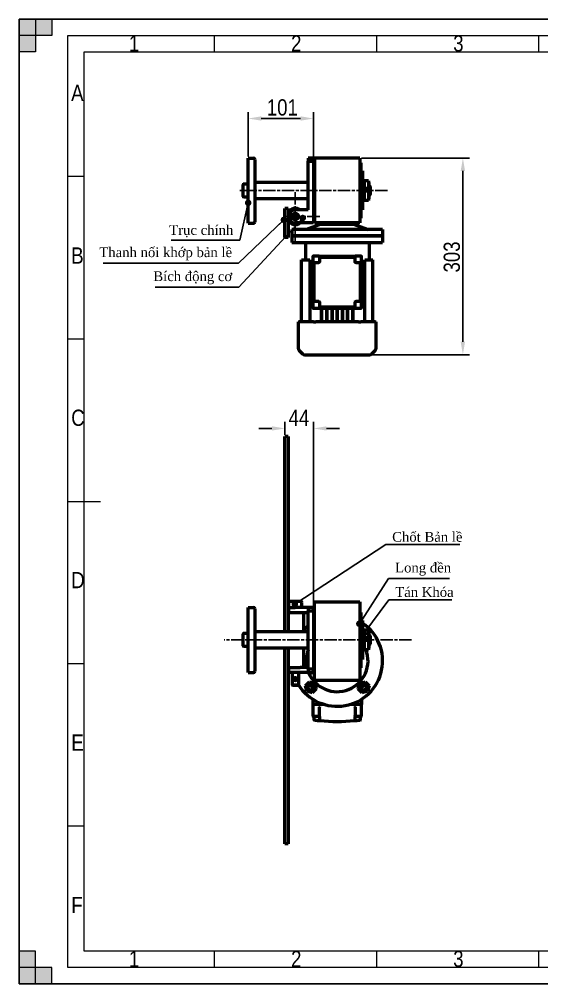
# Model space of a CAD drawing. Header units: millimetres. Extents: x 0 to 2100, y 0 to 1485.
# Drawn here: x 0 to 805, y 0 to 1485 of the extents above; entities that cross this region are included whole.
import ezdxf

# ---------------------------------------------------------------- set-up
doc = ezdxf.new("R2010")
doc.units = ezdxf.units.MM
doc.header["$LTSCALE"] = 5
doc.linetypes.add('CHAIN', pattern=[0.7087, 0.4724, -0.0591, 0.1181, -0.0591])
for name, color, linetype, lineweight in [('Center Mark (ANSI)', 7, 'Continuous', 25), ('Centerline (ANSI)', 7, 'Continuous', 25), ('Co ban', 7, 'Continuous', 50), ('Dimension (ANSI)', 7, 'Continuous', 25), ('Symbol (ANSI)', 7, 'Continuous', 25)]:
    doc.layers.add(name, color=color, linetype=linetype, lineweight=lineweight)
for name, color, linetype, lineweight, true_color in [('Khung ban ve', 5, 'Continuous', 15, 0x0000ff), ('Manh khung ten', 7, 'Continuous', 15, 0x994c4c), ('Net chu', 30, 'Continuous', 15, 0xff7f00), ('THIN', 5, 'Continuous', 15, 0x0000ff)]:
    doc.layers.add(name, color=color, linetype=linetype, lineweight=lineweight, true_color=true_color)
doc.styles.add('Linh_50', font='')
doc.styles.add('StandardAM_ANSI', font='')
doc.styles.get('Linh_50').set_extended_font_data('VNI-Helve-Condense')
doc.styles.get('StandardAM_ANSI').set_extended_font_data('VNI-Helve-Condense')
doc.dimstyles.new('Default - mm (ANSI)', dxfattribs={"dimscale": 5, "dimtxt": 5, "dimasz": 4, "dimexe": 2, "dimexo": 0.5, "dimgap": 0.8, "dimtad": 1, "dimtoh": 1, "dimdec": 0, "dimrnd": 1e-08, "dimzin": 4, "dimdsep": 46, "dimtxsty": 'StandardAM_ANSI', "dimcen": 0.09, "dimdle": 10, "dimclrd": 256, "dimclre": 256, "dimclrt": 256, "dimadec": 1, "dimazin": 1, "dimtfac": 0.61, "dimtofl": 0, "dimtmove": 0, "dimatfit": 3, "dimldrblk": 'DOT', "dimfxl": 1, "dimtolj": 1, "dimtzin": 4, "dimlwd": -1, "dimlwe": -1, "dimarcsym": 0})
doc.dimstyles.new('Default - mm (ANSI)$7', dxfattribs={"dimscale": 5, "dimtxt": 5, "dimasz": 2, "dimexe": 2, "dimexo": 0.5, "dimgap": 0.8, "dimtad": 1, "dimtoh": 1, "dimdec": 0, "dimrnd": 1e-08, "dimzin": 4, "dimdsep": 46, "dimtxsty": 'StandardAM_ANSI', "dimcen": 0.09, "dimdle": 10, "dimclrd": 256, "dimclre": 256, "dimclrt": 256, "dimadec": 1, "dimazin": 1, "dimtfac": 0.61, "dimtofl": 0, "dimtmove": 0, "dimatfit": 3, "dimldrblk": 'DOT', "dimfxl": 1, "dimtolj": 1, "dimtzin": 4, "dimlwd": -1, "dimlwe": -1, "dimarcsym": 0})

# ---------------------------------------------------------------- blocks, each defined once
blk = doc.blocks.new('Borders A3_Thuong')
at = {"layer": 'THIN'}
for points in [[(0, 297), (10, 297), (10, 292), (0, 292)], [(5, 297), (5, 287), (0, 287), (0, 297)], [(0, 0), (5, 0), (5, 10), (0, 10)], [(0, 5), (0, 0), (10, 0), (10, 5)]]:
    blk.add_hatch(color=256, dxfattribs=at).paths.add_polyline_path(points)
at = {"layer": 'Khung ban ve'}
for p, q in [((20, 287), (410, 287)), ((20, 10), (20, 287)), ((15, 148.5), (25, 148.5)), ((410, 10), (20, 10))]:
    blk.add_line(p, q, dxfattribs=at)
at = {"layer": 'Manh khung ten', "lineweight": 25}
for p, q in [((420, 297), (0, 297)), ((0, 297), (0, 0)), ((0, 0), (420, 0))]:
    blk.add_line(p, q, dxfattribs=at)
at = {"layer": 'Manh khung ten'}
for p, q in [((0, 297), (420, 297)), ((0, 0), (0, 297)), ((15, 292), (415, 292)), ((15, 5), (15, 292)), ((60, 292), (60, 287)), ((110, 292), (110, 287)), ((19.97, 248.54), (14.98, 248.54)), ((19.98, 198.5), (15, 198.5)), ((19.98, 98.54), (15, 98.54)), ((20, 48.5), (15.02, 48.5)), ((60, 10), (60, 5)), ((110, 10), (110, 5)), ((160, 10), (160, 5)), ((415, 5), (15, 5)), ((420, 0), (0, 0))]:
    blk.add_line(p, q, dxfattribs=at)
at = {"layer": 'Net chu'}
blk.add_line((160, 292), (160, 287), dxfattribs=at)
at = {"layer": 'THIN'}
for p, q in [((0, 292), (0, 297)), ((0, 297), (10, 297)), ((0, 297), (5, 297)), ((0, 287), (0, 297)), ((5, 297), (5, 287)), ((10, 297), (10, 292)), ((10, 292), (0, 292)), ((5, 287), (0, 287)), ((5, 10), (0, 10)), ((0, 10), (0, 0)), ((5, 0), (5, 10)), ((0, 5), (0, 0)), ((10, 5), (0, 5)), ((10, 0), (10, 5)), ((0, 0), (10, 0)), ((0, 0), (5, 0))]:
    blk.add_line(p, q, dxfattribs=at)
at = {"layer": 'Net chu', "style": 'Linh_50'}
for s, p in [('1', (33.81, 287.08)), ('2', (83.73, 287.08)), ('3', (133.68, 287.08)), ('A', (15.98, 271.83)), ('B', (16, 221.75)), ('C', (16, 171.79)), ('D', (16, 121.79)), ('E', (16.02, 71.75)), ('F', (16.02, 21.75)), ('1', (33.81, 5.16)), ('2', (83.73, 5.16)), ('3', (133.68, 5.16))]:
    blk.add_text(s, height=5, dxfattribs=at).set_placement(p)
blk = doc.blocks.new('*D5')
at = {"layer": 'Defpoints', "color": 0, "transparency": 16777216}
for p in [(524.7, 1271.4), (537.9, 968.4), (683.3, 968.4)]:
    blk.add_point(p, dxfattribs=at)
at = {"layer": 'Dimension (ANSI)', "transparency": 16777216}
for p, q in [((527.2, 1271.4), (693.3, 1271.4)), ((683.3, 1251.4), (683.3, 988.4)), ((540.4, 968.4), (693.3, 968.4))]:
    blk.add_line(p, q, dxfattribs=at)
for points in [[(679.9, 1251.4), (686.6, 1251.4), (683.3, 1271.4)], [(679.9, 988.4), (686.6, 988.4), (683.3, 968.4)]]:
    blk.add_solid(points, dxfattribs=at)
at = {"layer": 'Dimension (ANSI)', "color": 150, "true_color": 0x0080ff, "transparency": 16777216, "insert": (653.7, 1095.1), "char_height": 25, "attachment_point": 1, "rotation": 90, "style": 'StandardAM_ANSI'}
blk.add_mtext('\\A1;303', dxfattribs=at)
blk = doc.blocks.new('_Dot')
at = {"color": 0, "linetype": 'ByBlock', "lineweight": -2}
blk.add_line((-0.5, 0), (-1, 0), dxfattribs=at)
at = {"color": 0, "linetype": 'ByBlock', "const_width": 0.5}
blk.add_lwpolyline([(-0.25, 0, 1), (0.25, 0, 1)], format="xyb", close=True, dxfattribs=at)
blk = doc.blocks.new('*D7')
at = {"layer": 'Defpoints', "color": 0, "transparency": 16777216}
for p in [(409.2, 855), (409.2, 842.6), (453.2, 574.1)]:
    blk.add_point(p, dxfattribs=at)
at = {"layer": 'Dimension (ANSI)', "transparency": 16777216}
for p, q in [((409.2, 845.1), (409.2, 865)), ((453.2, 576.6), (453.2, 865)), ((389.2, 855), (369.2, 855)), ((473.2, 855), (493.2, 855))]:
    blk.add_line(p, q, dxfattribs=at)
for points in [[(389.2, 858.3), (389.2, 851.7), (409.2, 855)], [(473.2, 858.3), (473.2, 851.7), (453.2, 855)]]:
    blk.add_solid(points, dxfattribs=at)
at = {"layer": 'Dimension (ANSI)', "color": 150, "true_color": 0x0080ff, "transparency": 16777216, "insert": (414.8, 884), "char_height": 25, "attachment_point": 1, "style": 'StandardAM_ANSI'}
blk.add_mtext('\\A1;44', dxfattribs=at)
blk = doc.blocks.new('*D8')
at = {"layer": 'Defpoints', "color": 0, "transparency": 16777216}
for p in [(453.2, 1332.2), (352.7, 1271.2), (453.2, 1266.4)]:
    blk.add_point(p, dxfattribs=at)
at = {"layer": 'Dimension (ANSI)', "transparency": 16777216}
for p, q in [((352.7, 1273.7), (352.7, 1342.2)), ((453.2, 1268.9), (453.2, 1342.2)), ((372.7, 1332.2), (433.2, 1332.2))]:
    blk.add_line(p, q, dxfattribs=at)
for points in [[(372.7, 1335.6), (372.7, 1328.9), (352.7, 1332.2)], [(433.2, 1335.6), (433.2, 1328.9), (453.2, 1332.2)]]:
    blk.add_solid(points, dxfattribs=at)
at = {"layer": 'Dimension (ANSI)', "color": 150, "true_color": 0x0080ff, "transparency": 16777216, "insert": (381.3, 1361.8), "char_height": 25, "attachment_point": 1, "style": 'StandardAM_ANSI'}
blk.add_mtext('\\A1;101', dxfattribs=at)

msp = doc.modelspace()

# ---------------------------------------------------------------- linework, layer by layer
at = {"layer": 'Center Mark (ANSI)', "linetype": 'CHAIN', "ltscale": 8.113447}
for p, q in [((425.2, 1218.9), (425.2, 1143.9)), ((462.7, 1181.4), (406.9, 1181.4))]:
    msp.add_line(p, q, dxfattribs=at)
at = {"layer": 'Centerline (ANSI)', "linetype": 'CHAIN', "ltscale": 8.113447}
for p, q in [((567.3, 1221.2), (338.5, 1221.2)), ((604.1, 529.3), (315.5, 529.3))]:
    msp.add_line(p, q, dxfattribs=at)
at = {"layer": 'Co ban'}
for p, q in [((352.7, 1171.2), (352.7, 1271.2)), ((352.7, 1271.2), (360.7, 1271.2)), ((362.7, 1269.2), (362.7, 1173.2)), ((445.2, 1271.4), (445.2, 1266.4)), ((453.2, 1271.4), (445.2, 1271.4)), ((445.2, 1266.4), (453.2, 1266.4)), ((445.2, 1191.4), (445.2, 1266.4)), ((453.2, 1266.4), (453.2, 1271.4)), ((453.2, 1266.4), (453.2, 1171.4)), ((454.7, 1263.9), (453.2, 1263.9)), ((454.7, 1271.4), (454.7, 1171.4)), ((524.7, 1271.4), (454.7, 1271.4)), ((524.7, 1271.4), (524.7, 1171.4)), ((526.2, 1263.9), (524.7, 1263.9)), ((526.2, 1263.9), (526.2, 1178.9)), ((528.7, 1251.4), (526.2, 1251.4)), ((528.7, 1251.4), (528.7, 1191.4)), ((445.2, 1233.7), (364.7, 1233.7)), ((528.7, 1235.2), (531.2, 1235.2)), ((531.2, 1236.2), (531.2, 1225.2)), ((537.7, 1236.2), (531.2, 1236.2)), ((537.7, 1236.2), (537.7, 1225.2)), ((538.2, 1233.7), (537.7, 1233.7)), ((538.2, 1233.7), (538.2, 1208.7)), ((344.7, 1212.2), (344.7, 1230.2)), ((352.7, 1231.2), (345.7, 1231.2)), ((531.2, 1225.1), (531.2, 1225.2)), ((531.2, 1225.2), (537.7, 1225.2)), ((531.2, 1225.1), (531.2, 1220.2)), ((531.2, 1225), (537.7, 1225)), ((531.2, 1220.2), (531.2, 1206.7)), ((537.7, 1220.2), (531.2, 1220.2)), ((537.7, 1225.2), (537.7, 1225)), ((537.7, 1225), (537.7, 1220.2)), ((537.7, 1220.2), (537.7, 1206.7)), ((538.2, 1228.2), (539.7, 1228.2)), ((540.7, 1227.2), (540.7, 1215.2)), ((352.7, 1211.2), (345.7, 1211.2)), ((445.2, 1208.7), (364.7, 1208.7)), ((528.7, 1207.2), (531.2, 1207.2)), ((531.2, 1206.2), (531.2, 1206.7)), ((531.2, 1206.7), (537.7, 1206.7)), ((537.7, 1206.2), (531.2, 1206.2)), ((538.2, 1208.7), (537.7, 1208.7)), ((537.7, 1206.7), (537.7, 1206.2)), ((538.2, 1214.2), (539.7, 1214.2)), ((414.2, 1193.9), (409.2, 1193.9)), ((409.2, 1148.9), (409.2, 1193.9)), ((414.2, 1193.9), (414.2, 1148.9)), ((445.2, 1191.4), (425.2, 1191.4)), ((528.7, 1191.4), (526.2, 1191.4)), ((454.7, 1178.9), (453.2, 1178.9)), ((526.2, 1178.9), (524.7, 1178.9)), ((352.7, 1171.2), (360.7, 1171.2)), ((559.7, 1161.4), (419.7, 1161.4)), ((419.7, 1161.4), (419.7, 1151.4)), ((453.2, 1171.4), (425.2, 1171.4)), ((464.7, 1169.4), (442.2, 1161.4)), ((524.7, 1171.4), (454.7, 1171.4)), ((464.7, 1171.4), (464.7, 1169.4)), ((464.7, 1169.4), (514.7, 1169.4)), ((514.7, 1171.4), (514.7, 1169.4)), ((514.7, 1169.4), (537.2, 1161.4)), ((559.7, 1161.4), (559.7, 1151.4)), ((414.2, 1148.9), (409.2, 1148.9)), ((419.7, 1151.4), (559.7, 1151.4)), ((559.7, 1151.4), (419.7, 1151.4)), ((419.7, 1151.4), (419.7, 1141.4)), ((559.7, 1151.4), (559.7, 1141.4)), ((419.7, 1141.4), (559.7, 1141.4)), ((440.7, 1141.4), (440.7, 1114.4)), ((538.7, 1141.4), (538.7, 1114.4)), ((434.6, 1114.4), (447.3, 1114.4)), ((434.6, 1019.4), (434.6, 1114.4)), ((447.3, 1114.4), (447.3, 1019.4)), ((453.2, 1120.4), (452.2, 1120.4)), ((452.2, 1120.4), (452.2, 1119.4)), ((452.2, 1119.4), (452.2, 1111.4)), ((461.2, 1120.4), (453.2, 1120.4)), ((461.2, 1120.4), (518.2, 1120.4)), ((462.2, 1118.9), (461.7, 1118.9)), ((462.2, 1119.2), (462.2, 1119.4)), ((462.2, 1118.9), (462.2, 1119.2)), ((463.2, 1118.9), (462.2, 1118.9)), ((462.2, 1117.9), (462.2, 1111.4)), ((463.2, 1118.9), (516.2, 1118.9)), ((517.2, 1118.9), (516.2, 1118.9)), ((517.2, 1119.4), (517.2, 1119.2)), ((517.2, 1119.2), (517.2, 1118.9)), ((517.2, 1118.9), (517.8, 1118.9)), ((517.2, 1111.4), (517.2, 1117.9)), ((526.2, 1120.4), (518.2, 1120.4)), ((527.2, 1120.4), (526.2, 1120.4)), ((527.2, 1119.4), (527.2, 1120.4)), ((527.2, 1111.4), (527.2, 1119.4)), ((532.2, 1019.4), (532.2, 1114.4)), ((532.2, 1114.4), (544.6, 1114.4)), ((544.6, 1114.4), (544.7, 1114.4)), ((544.6, 1019.4), (544.6, 1114.4)), ((544.7, 1019.4), (544.7, 1114.4)), ((452.2, 1049.4), (452.2, 1111.4)), ((453.2, 1110.4), (453.4, 1110.4)), ((453.4, 1110.4), (453.7, 1110.4)), ((453.7, 1110.4), (453.7, 1111)), ((453.7, 1110.4), (453.7, 1109.4)), ((453.7, 1109.4), (453.7, 1051.4)), ((454.7, 1110.4), (461.2, 1110.4)), ((518.2, 1110.4), (524.7, 1110.4)), ((525.7, 1110.4), (525.7, 1111)), ((525.7, 1110.4), (526, 1110.4)), ((525.7, 1109.4), (525.7, 1110.4)), ((525.7, 1051.4), (525.7, 1109.4)), ((526, 1110.4), (526.2, 1110.4)), ((527.2, 1111.4), (527.2, 1049.4)), ((452.2, 1049.4), (452.2, 1041.4)), ((452.2, 1041.4), (452.2, 1040.4)), ((452.2, 1040.4), (453.2, 1040.4)), ((453.4, 1050.4), (453.2, 1050.4)), ((453.2, 1040.4), (461.2, 1040.4)), ((453.7, 1050.4), (453.4, 1050.4)), ((453.7, 1051.4), (453.7, 1050.4)), ((453.7, 1050.4), (453.7, 1049.9)), ((461.2, 1050.4), (454.7, 1050.4)), ((461.2, 1040.4), (518.2, 1040.4)), ((462.2, 1041.9), (461.7, 1041.9)), ((462.2, 1049.4), (462.2, 1042.9)), ((462.2, 1041.6), (462.2, 1041.9)), ((462.2, 1041.9), (463.2, 1041.9)), ((462.2, 1041.4), (462.2, 1041.6)), ((516.2, 1041.9), (463.2, 1041.9)), ((465.2, 1040.4), (465.2, 1019.4)), ((466.2, 1019.4), (466.2, 1040.4)), ((473.2, 1040.4), (473.2, 1019.4)), ((474.2, 1019.4), (474.2, 1040.4)), ((481.2, 1040.4), (481.2, 1019.4)), ((482.2, 1019.4), (482.2, 1040.4)), ((489.2, 1040.4), (489.2, 1019.4)), ((490.2, 1019.4), (490.2, 1040.4)), ((497.2, 1040.4), (497.2, 1019.4)), ((498.2, 1019.4), (498.2, 1040.4)), ((505.2, 1040.4), (505.2, 1019.4)), ((506.2, 1019.4), (506.2, 1040.4)), ((513.2, 1040.4), (513.2, 1019.4)), ((514.2, 1019.4), (514.2, 1040.4)), ((516.2, 1041.9), (517.2, 1041.9)), ((517.2, 1042.9), (517.2, 1049.4)), ((517.2, 1041.9), (517.2, 1041.6)), ((517.2, 1041.9), (517.8, 1041.9)), ((517.2, 1041.6), (517.2, 1041.4)), ((524.7, 1050.4), (518.2, 1050.4)), ((518.2, 1040.4), (526.2, 1040.4)), ((525.7, 1050.4), (525.7, 1051.4)), ((526, 1050.4), (525.7, 1050.4)), ((525.7, 1050.4), (525.7, 1049.9)), ((526.2, 1050.4), (526, 1050.4)), ((526.2, 1040.4), (527.2, 1040.4)), ((527.2, 1041.4), (527.2, 1049.4)), ((527.2, 1040.4), (527.2, 1041.4)), ((429.7, 1019.4), (431.2, 1019.4)), ((429.7, 1019.4), (429.7, 978.5)), ((453.3, 1019.4), (431.2, 1019.4)), ((453.3, 1019.4), (456.8, 1019.4)), ((522.7, 1019.4), (456.8, 1019.4)), ((522.7, 1019.4), (526.2, 1019.4)), ((548.3, 1019.4), (526.2, 1019.4)), ((548.3, 1019.4), (549.7, 1019.4)), ((549.7, 978.5), (549.7, 1019.4)), ((431.2, 975), (436.3, 969.9)), ((439.8, 968.4), (441.6, 968.4)), ((441.6, 968.4), (457.1, 968.4)), ((457.1, 968.4), (458.9, 968.4)), ((458.9, 968.4), (461.4, 968.4)), ((461.4, 968.4), (518.1, 968.4)), ((518.1, 968.4), (520.6, 968.4)), ((520.6, 968.4), (522.3, 968.4)), ((522.3, 968.4), (537.9, 968.4)), ((537.9, 968.4), (539.7, 968.4)), ((543.2, 969.9), (548.3, 975)), ((414.2, 842.6), (409.2, 842.6)), ((409.2, 541.8), (409.2, 842.6)), ((414.2, 842.6), (414.2, 541.8)), ((352.7, 479.3), (352.7, 579.3)), ((352.7, 579.3), (360.7, 579.3)), ((415.2, 579.1), (415.2, 587.1)), ((417.2, 589.1), (433.2, 589.1)), ((435.2, 579.1), (435.2, 587.1)), ((454.7, 588.1), (524.7, 588.1)), ((454.7, 467.1), (454.7, 588.1)), ((524.7, 588.1), (524.7, 467.1)), ((362.7, 577.3), (362.7, 481.3)), ((432.7, 571.1), (414.2, 571.1)), ((415.2, 579.1), (425.2, 579.1)), ((415.2, 571.1), (415.2, 579.1)), ((415.2, 579.1), (425.2, 579.1)), ((445.2, 579.1), (425.2, 579.1)), ((445.2, 571.1), (432.7, 571.1)), ((437.7, 571.1), (437.7, 541.8)), ((445.2, 579.1), (445.2, 574.1)), ((453.2, 579.1), (445.2, 579.1)), ((445.2, 574.1), (453.2, 574.1)), ((445.2, 484.1), (445.2, 574.1)), ((453.2, 574.1), (453.2, 579.1)), ((453.2, 574.1), (453.2, 484.1)), ((454.7, 571.6), (453.2, 571.6)), ((526.2, 571.6), (524.7, 571.6)), ((526.2, 571.6), (526.2, 486.6)), ((528.7, 559.1), (526.2, 559.1)), ((528.7, 559.1), (528.7, 499.1)), ((344.7, 520.3), (344.7, 538.3)), ((352.7, 539.3), (345.7, 539.3)), ((445.2, 541.8), (364.7, 541.8)), ((442.4, 541.8), (442.9, 543.9)), ((442.9, 543.9), (445.2, 544.5)), ((528.7, 545.9), (535.1, 544.2)), ((528.7, 543.3), (531.2, 543.3)), ((531.2, 544.2), (531.2, 533.2)), ((537.7, 544.2), (531.2, 544.2)), ((537.7, 544.2), (537.7, 533.2)), ((538.2, 541.8), (537.7, 541.8)), ((538.2, 541.8), (538.2, 516.8)), ((538.2, 537.5), (538.5, 536.3)), ((538.2, 536.3), (539.7, 536.3)), ((540.7, 535.3), (540.7, 523.3)), ((531.2, 533.1), (531.2, 533.2)), ((531.2, 533.2), (537.7, 533.2)), ((531.2, 533.1), (531.2, 528.3)), ((531.2, 533.1), (537.7, 533.1)), ((531.2, 528.3), (531.2, 514.8)), ((537.7, 528.3), (531.2, 528.3)), ((537.7, 533.2), (537.7, 533.1)), ((537.7, 533.1), (537.7, 528.3)), ((537.7, 528.3), (537.7, 514.8)), ((538.2, 522.3), (539.7, 522.3)), ((352.7, 519.3), (345.7, 519.3)), ((445.2, 516.8), (364.7, 516.8)), ((409.2, 215.6), (409.2, 516.8)), ((414.2, 516.8), (414.2, 215.6)), ((437.7, 516.8), (437.7, 487.1)), ((528.7, 515.3), (531.2, 515.3)), ((531.2, 514.3), (531.2, 514.8)), ((531.2, 514.8), (537.7, 514.8)), ((537.7, 514.3), (531.2, 514.3)), ((538.2, 516.8), (537.7, 516.8)), ((537.7, 514.8), (537.7, 514.3)), ((528.7, 499.1), (526.2, 499.1)), ((352.7, 479.3), (360.7, 479.3)), ((414.2, 487.1), (432.7, 487.1)), ((415.2, 479.1), (415.2, 487.1)), ((425.2, 479.1), (415.2, 479.1)), ((420.2, 479.1), (420.2, 460.1)), ((445.2, 479.1), (425.2, 479.1)), ((430.2, 479.1), (430.2, 460.1)), ((445.2, 487.1), (432.7, 487.1)), ((445.2, 484.1), (445.2, 479.1)), ((453.2, 484.1), (445.2, 484.1)), ((445.2, 479.1), (453.2, 479.1)), ((454.7, 486.6), (453.2, 486.6)), ((453.2, 479.1), (453.2, 484.1)), ((526.2, 486.6), (524.7, 486.6)), ((440.7, 458.7), (446.8, 464.8)), ((446.8, 464.8), (455.2, 462.5)), ((452.2, 456.3), (448, 460.5)), ((524.7, 467.1), (454.7, 467.1)), ((455.2, 462.5), (457.4, 454.2)), ((522, 454.2), (524.3, 462.5)), ((524.3, 462.5), (532.6, 464.8)), ((531.5, 460.5), (527.2, 456.3)), ((532.6, 464.8), (538.8, 458.7)), ((420.2, 460.1), (430.2, 460.1)), ((421.2, 459.1), (420.2, 460.1)), ((429.2, 459.1), (421.2, 459.1)), ((429.2, 459.1), (430.2, 460.1)), ((442.9, 450.3), (440.7, 458.7)), ((451.3, 448.1), (442.9, 450.3)), ((457.4, 454.2), (451.3, 448.1)), ((452.2, 459.3), (452.2, 453.6)), ((528.1, 448.1), (522, 454.2)), ((527.2, 459.3), (527.2, 453.6)), ((536.5, 450.3), (528.1, 448.1)), ((538.8, 458.7), (536.5, 450.3)), ((452.2, 438), (452.2, 430.1)), ((527.2, 438), (527.2, 430.1)), ((469.5, 430.1), (452.2, 430.1)), ((452.2, 430.1), (452.2, 412.6)), ((469.5, 430.1), (453.2, 430.1)), ((462.2, 426.1), (461.2, 427)), ((462.2, 412.6), (462.2, 425.9)), ((527.2, 430.1), (510, 430.1)), ((526.2, 430.1), (510, 430.1)), ((517.2, 425.9), (517.2, 412.6)), ((518.2, 427), (517.3, 426.1)), ((527.2, 412.6), (527.2, 430.1)), ((453.2, 412.1), (452.7, 412.1)), ((453.2, 412.1), (461.2, 412.1)), ((453.7, 411.9), (453.7, 412.1)), ((453.7, 411.9), (453.7, 411.1)), ((453.7, 411.1), (453.7, 407)), ((461.7, 412.1), (461.2, 412.1)), ((462.2, 412.6), (462.2, 412.6)), ((462.2, 411.1), (462.2, 406.1)), ((517.2, 412.6), (517.2, 412.6)), ((517.2, 406.1), (517.2, 411.1)), ((518.2, 412.1), (517.7, 412.1)), ((518.2, 412.1), (526.2, 412.1)), ((525.7, 411.9), (525.7, 412.1)), ((525.7, 411.1), (525.7, 411.9)), ((525.7, 407), (525.7, 411.1)), ((526.7, 412.1), (526.2, 412.1)), ((414.2, 215.6), (409.2, 215.6))]:
    msp.add_line(p, q, dxfattribs=at)
for centre, radius in [((425.2, 1181.4), 5), ((425.2, 1181.4), 4), ((449.1, 456.4), 4.25), ((530.4, 456.4), 4.25)]:
    msp.add_circle(centre, radius, dxfattribs=at)
for centre, radius, start, end in [((360.7, 1269.2), 2, 0, 90), ((364.7, 1235.7), 2, 180, 270), ((345.7, 1230.2), 1, 90, 180), ((539.7, 1227.2), 1, 0, 90), ((345.7, 1212.2), 1, 180, 270), ((364.7, 1206.7), 2, 90, 180), ((539.7, 1215.2), 1, 270, 0), ((425.2, 1181.4), 12.5, 53.1301, 151.6424), ((425.2, 1181.4), 10, 90, 270), ((360.7, 1173.2), 2, 270, 0), ((425.2, 1181.4), 12.5, 208.3576, 306.8699), ((453.2, 1119.4), 1, 90, 180), ((461.2, 1119.4), 1, 0, 90), ((463.2, 1117.9), 1, 90, 180), ((516.2, 1117.9), 1, 0, 90), ((518.2, 1119.4), 1, 90, 180), ((526.2, 1119.4), 1, 0, 90), ((453.2, 1111.4), 1, 180, 270), ((454.7, 1109.4), 1, 90, 180), ((524.7, 1109.4), 1, 0, 90), ((526.2, 1111.4), 1, 270, 0), ((453.2, 1049.4), 1, 90, 180), ((453.2, 1041.4), 1, 180, 270), ((454.7, 1051.4), 1, 180, 270), ((461.2, 1041.4), 1, 270, 0), ((463.2, 1042.9), 1, 180, 270), ((516.2, 1042.9), 1, 270, 0), ((518.2, 1041.4), 1, 180, 270), ((524.7, 1051.4), 1, 270, 0), ((526.2, 1049.4), 1, 0, 90), ((526.2, 1041.4), 1, 270, 0), ((434.7, 978.5), 5, 180, 225), ((439.8, 973.4), 5, 225, 270), ((539.7, 973.4), 5, 270, 315), ((544.7, 978.5), 5, 315, 0), ((360.7, 577.3), 2, 0, 90), ((417.2, 587.1), 2, 90, 180), ((433.2, 587.1), 2, 0, 90), ((489.7, 497.1), 70, 211.7883, 56.1416), ((489.7, 497.1), 70, 129.473, 137.9754), ((345.7, 538.3), 1, 90, 180), ((364.7, 543.8), 2, 180, 270), ((539.7, 535.3), 1, 0, 90), ((345.7, 520.3), 1, 180, 270), ((539.7, 523.3), 1, 270, 0), ((364.7, 514.8), 2, 90, 180), ((489.7, 497.1), 47.5, 159.5278, 192.1532), ((489.7, 497.1), 47.5, 202.2685, 21.2744), ((360.7, 481.3), 2, 270, 0), ((489.7, 497.1), 70, 201.8531, 205.079), ((452.7, 412.6), 0.5, 180, 270), ((454.7, 407), 1, 180, 263.2777), ((489.7, 703.9), 300, 263.2777, 264.5304), ((461.2, 411.1), 1, 0, 90), ((461.7, 412.6), 0.5, 270, 0), ((463.2, 406.1), 1, 180, 264.9153), ((489.7, 703.9), 300, 264.9153, 275.0847), ((516.2, 406.1), 1, 275.0847, 0), ((517.7, 412.6), 0.5, 180, 270), ((518.2, 411.1), 1, 90, 180), ((489.7, 703.9), 300, 275.4696, 276.7223), ((524.7, 407), 1, 276.7223, 0), ((526.7, 412.6), 0.5, 270, 0)]:
    msp.add_arc(centre, radius, start, end, dxfattribs=at)
for points, knots in [([(462.2, 1111.4), (462.2, 1111.4), (462.2, 1111.3), (462.2, 1111.1), (462.1, 1111), (461.9, 1110.7), (461.8, 1110.6), (461.6, 1110.5), (461.5, 1110.5), (461.4, 1110.4), (461.3, 1110.4), (461.2, 1110.4)], [-0.3148244, -0.3148244, -0.3148244, -0.3148244, -0.2902261, -0.2902261, -0.1839461, -0.1839461, -0.1021923, -0.1021923, -0.0393047, -0.0393047, 0, 0, 0, 0]), ([(518.2, 1110.4), (518.2, 1110.4), (518.1, 1110.4), (517.9, 1110.5), (517.7, 1110.5), (517.5, 1110.7), (517.4, 1110.8), (517.3, 1111), (517.3, 1111.1), (517.2, 1111.3), (517.2, 1111.4), (517.2, 1111.4)], [-0.3148245, -0.3148245, -0.3148245, -0.3148245, -0.2864391, -0.2864391, -0.1815459, -0.1815459, -0.1008589, -0.1008589, -0.0387919, -0.0387919, 0, 0, 0, 0]), ([(461.2, 1050.4), (461.3, 1050.4), (461.3, 1050.4), (461.5, 1050.4), (461.7, 1050.3), (461.9, 1050.1), (462, 1050), (462.2, 1049.8), (462.2, 1049.7), (462.2, 1049.6), (462.2, 1049.5), (462.2, 1049.4)], [-0.3148245, -0.3148245, -0.3148245, -0.3148245, -0.2864391, -0.2864391, -0.1815459, -0.1815459, -0.1008589, -0.1008589, -0.0387919, -0.0387919, 0, 0, 0, 0]), ([(517.2, 1049.4), (517.2, 1049.5), (517.2, 1049.5), (517.3, 1049.7), (517.3, 1049.9), (517.5, 1050.1), (517.6, 1050.2), (517.8, 1050.3), (517.9, 1050.4), (518.1, 1050.4), (518.2, 1050.4), (518.2, 1050.4)], [-0.3148244, -0.3148244, -0.3148244, -0.3148244, -0.2902261, -0.2902261, -0.1839461, -0.1839461, -0.1021923, -0.1021923, -0.0393047, -0.0393047, 0, 0, 0, 0]), ([(427.2, 469.1), (427.2, 468.8), (427.2, 468.6), (427, 468.1), (426.8, 467.8), (426.5, 467.5), (426.2, 467.3), (425.7, 467.1), (425.5, 467.1), (425, 467.1), (424.7, 467.1), (424.2, 467.3), (424, 467.5), (423.6, 467.8), (423.5, 468.1), (423.3, 468.6), (423.2, 468.8), (423.2, 469.3), (423.3, 469.6), (423.5, 470.1), (423.6, 470.3), (424, 470.7), (424.2, 470.8), (424.7, 471), (425, 471.1), (425.5, 471.1), (425.7, 471), (426.2, 470.8), (426.5, 470.7), (426.8, 470.3), (427, 470.1), (427.2, 469.6), (427.2, 469.3), (427.2, 469.1)], [0, 0, 0, 0, 0.076312, 0.076312, 0.152623, 0.152623, 0.228857, 0.228857, 0.305092, 0.305092, 0.381326, 0.381326, 0.45756, 0.45756, 0.533872, 0.533872, 0.610183, 0.610183, 0.686495, 0.686495, 0.762807, 0.762807, 0.839041, 0.839041, 0.915275, 0.915275, 0.99151, 0.99151, 1.067744, 1.067744, 1.144055, 1.144055, 1.220367, 1.220367, 1.220367, 1.220367]), ([(462.2, 426.1), (462.2, 426), (462.2, 426), (462.2, 426), (462.2, 426), (462.2, 425.9)], [0.37977421, 0.37977421, 0.37977421, 0.37977421, 0.40397228, 0.40397228, 0.40596483, 0.40596483, 0.40596483, 0.40596483]), ([(517.2, 425.9), (517.2, 426), (517.2, 426), (517.2, 426), (517.2, 426), (517.3, 426.1)], [0.10076433, 0.10076433, 0.10076433, 0.10076433, 0.10275688, 0.10275688, 0.12695495, 0.12695495, 0.12695495, 0.12695495]), ([(453.7, 412.1), (453.7, 412.1), (453.7, 412.1), (453.6, 412.1), (453.6, 412.1), (453.6, 412.1), (453.6, 412.1), (453.5, 412.1), (453.5, 412.1), (453.4, 412.1), (453.4, 412.1), (453.4, 412.1)], [0.1464189, 0.1464189, 0.1464189, 0.1464189, 0.15367805, 0.15367805, 0.1609372, 0.1609372, 0.16819635, 0.16819635, 0.17545549, 0.17545549, 0.18271464, 0.18271464, 0.18271464, 0.18271464]), ([(461.1, 405.3), (461.3, 405.3), (461.4, 405.3), (461.7, 405.2), (461.9, 405.2), (462.3, 405.2), (462.6, 405.1), (462.9, 405.1), (463.1, 405.1), (463.1, 405.1), (463.1, 405.1), (463.1, 405.1)], [0, 0, 0, 0, 0.0393047, 0.0393047, 0.1021923, 0.1021923, 0.1839461, 0.1839461, 0.2902261, 0.2902261, 0.3148244, 0.3148244, 0.3148244, 0.3148244]), ([(462.2, 412.6), (462.2, 412.5), (462.2, 412.4), (462.2, 412.3), (462.1, 412.3), (462, 412.2), (462, 412.1), (461.9, 412.1), (461.8, 412.1), (461.8, 412.1), (461.7, 412.1), (461.7, 412.1)], [0, 0, 0, 0, 0.01969414, 0.01969414, 0.03935717, 0.03935717, 0.05893308, 0.05893308, 0.07200259, 0.07200259, 0.08503671, 0.08503671, 0.08503671, 0.08503671]), ([(463.2, 411.1), (462.9, 411.4), (462.6, 411.7), (462.3, 411.9), (462.2, 411.9), (462.2, 411.9)], [0, 0, 0, 0, 0.1175628, 0.1175628, 0.1220028, 0.1220028, 0.1220028, 0.1220028]), ([(517.2, 411.9), (517.2, 411.9), (517.2, 411.9), (516.8, 411.7), (516.5, 411.4), (516.2, 411.1)], [0.5775555, 0.5775555, 0.5775555, 0.5775555, 0.5819955, 0.5819955, 0.6995583, 0.6995583, 0.6995583, 0.6995583]), ([(516.3, 405.1), (516.3, 405.1), (516.3, 405.1), (516.4, 405.1), (516.5, 405.1), (516.7, 405.1), (516.9, 405.1), (517.4, 405.2), (517.7, 405.2), (518.1, 405.3), (518.2, 405.3), (518.3, 405.3)], [0, 0, 0, 0, 0.0387919, 0.0387919, 0.1008589, 0.1008589, 0.1815459, 0.1815459, 0.2864391, 0.2864391, 0.3148245, 0.3148245, 0.3148245, 0.3148245]), ([(517.8, 412.1), (517.7, 412.1), (517.7, 412.1), (517.5, 412.1), (517.5, 412.1), (517.4, 412.2), (517.3, 412.3), (517.3, 412.4), (517.3, 412.4), (517.2, 412.5), (517.2, 412.5), (517.2, 412.6)], [0, 0, 0, 0, 0.0195259, 0.0195259, 0.039027, 0.039027, 0.0585478, 0.0585478, 0.07181181, 0.07181181, 0.0850277, 0.0850277, 0.0850277, 0.0850277]), ([(525.7, 412.1), (525.7, 412.1), (525.8, 412.1), (525.8, 412.1), (525.8, 412.1), (525.9, 412.1), (525.9, 412.1), (525.9, 412.1), (526, 412.1), (526, 412.1), (526, 412.1), (526, 412.1)], [0.1464189, 0.1464189, 0.1464189, 0.1464189, 0.15367805, 0.15367805, 0.1609372, 0.1609372, 0.16819635, 0.16819635, 0.17545549, 0.17545549, 0.18271464, 0.18271464, 0.18271464, 0.18271464])]:
    msp.add_open_spline(points, degree=3, knots=knots, dxfattribs=at)
for points in [[(462.2, 411.9), (462.1, 412), (461.9, 412), (461.7, 412.1)], [(517.2, 411.9), (517.4, 412), (517.6, 412), (517.8, 412.1)]]:
    msp.add_open_spline(points, degree=3, dxfattribs=at)

# ---------------------------------------------------------------- block references
at = {"xscale": 5, "yscale": 5, "zscale": 5}
msp.add_blockref('Borders A3_Thuong', (0, 0), dxfattribs=at)

# ---------------------------------------------------------------- texts
at = {"layer": 'Symbol (ANSI)', "color": 150, "true_color": 0x0080ff, "char_height": 15, "style": 'StandardAM_ANSI'}
for s, insert, width, attachment_point in [('{\\fTimes New Roman|b0|i0;\\H15.0000;Trục chính}', (329.7, 1149.2), 98.811, 9), ('{\\fTimes New Roman|b0|i0;\\H15.0000;Thanh nối khớp bản lề}', (327.8, 1113.9), 204.608, 9), ('{\\fTimes New Roman|b0|i0;\\H15.0000;Bích động cơ}', (328, 1076.9), 121.52, 9), ('{\\fTimes New Roman|b0|i0;\\H15.0000;Chốt Bản lề}', (574.4, 680.3), 108.272, 7), ('{\\fTimes New Roman|b0|i0;\\H15.0000;Long đền}', (578.9, 628.3), 86.238, 7), ('{\\fTimes New Roman|b0|i0;\\H15.0000;Tán Khóa}', (579.1, 595.4), 89.988, 7)]:
    msp.add_mtext(s, dxfattribs=dict(at, insert=insert, width=width, attachment_point=attachment_point))

# ---------------------------------------------------------------- dimensions: what is measured, and where the dimension line sits
at = {"layer": 'Dimension (ANSI)'}
for base, p1, p2, angle, picture, middle in [((453.226703, 1332.2223773), (352.726703, 1271.1991178), (453.226703, 1266.4233948), 180, '*D8', (402.976703, 1332.2223773)), ((683.3, 968.4), (524.7, 1271.4), (537.9, 968.4), 90, '*D5', (683.3, 1119.9))]:
    dim = msp.add_linear_dim(base=base, p1=p1, p2=p2, angle=angle, dimstyle='Default - mm (ANSI)', override={"dimgap": 0.8, "dimtoh": 0, "dimdec": 0, "dimtol": 0, "dimlim": 0, "dimtp": 0, "dimtm": 0, "dimtdec": 2, "dimatfit": 1}, dxfattribs=at)
    dim.commit()
    dim.dimension.update_dxf_attribs({"geometry": picture, "text_midpoint": middle, "dimtype": 160})
dim = msp.add_linear_dim(base=(409.2, 855), p1=(453.2, 574.1), p2=(409.2, 842.6), dimstyle='Default - mm (ANSI)', override={"dimgap": 0.8, "dimtoh": 0, "dimdec": 0, "dimtol": 0, "dimlim": 0, "dimtp": 0, "dimtm": 0, "dimtdec": 2, "dimatfit": 1}, dxfattribs=at)
dim.commit()
dim.dimension.update_dxf_attribs({"geometry": '*D7', "text_midpoint": (431.2, 855), "dimtype": 160})

# ---------------------------------------------------------------- leaders
at = {"layer": 'Symbol (ANSI)', "annotation_type": 0, "has_hookline": 1}
for points, hookline_direction, text_width in [([(352.6, 1202.4), (339.7, 1145), (329.7, 1145)], 1, 95.7), ([(407.6, 1176.1), (337.8, 1109.7), (327.8, 1109.7)], 1, 198.6), ([(436.6, 1179), (338, 1072.7), (328, 1072.7)], 1, 118.5), ([(424.4, 584.2), (564.4, 676.2), (574.4, 676.2)], 0, 104.4), ([(523.8, 554.2), (568.9, 624.1), (578.9, 624.1)], 0, 83.7), ([(530.7, 539), (569.1, 591.2), (579.1, 591.2)], 0, 87.2)]:
    msp.add_leader(points, dimstyle='Default - mm (ANSI)$7', override={"dimgap": 0, "dimtad": 1}, dxfattribs=dict(at, hookline_direction=hookline_direction, text_width=text_width))

doc.saveas('drawing.dxf')
